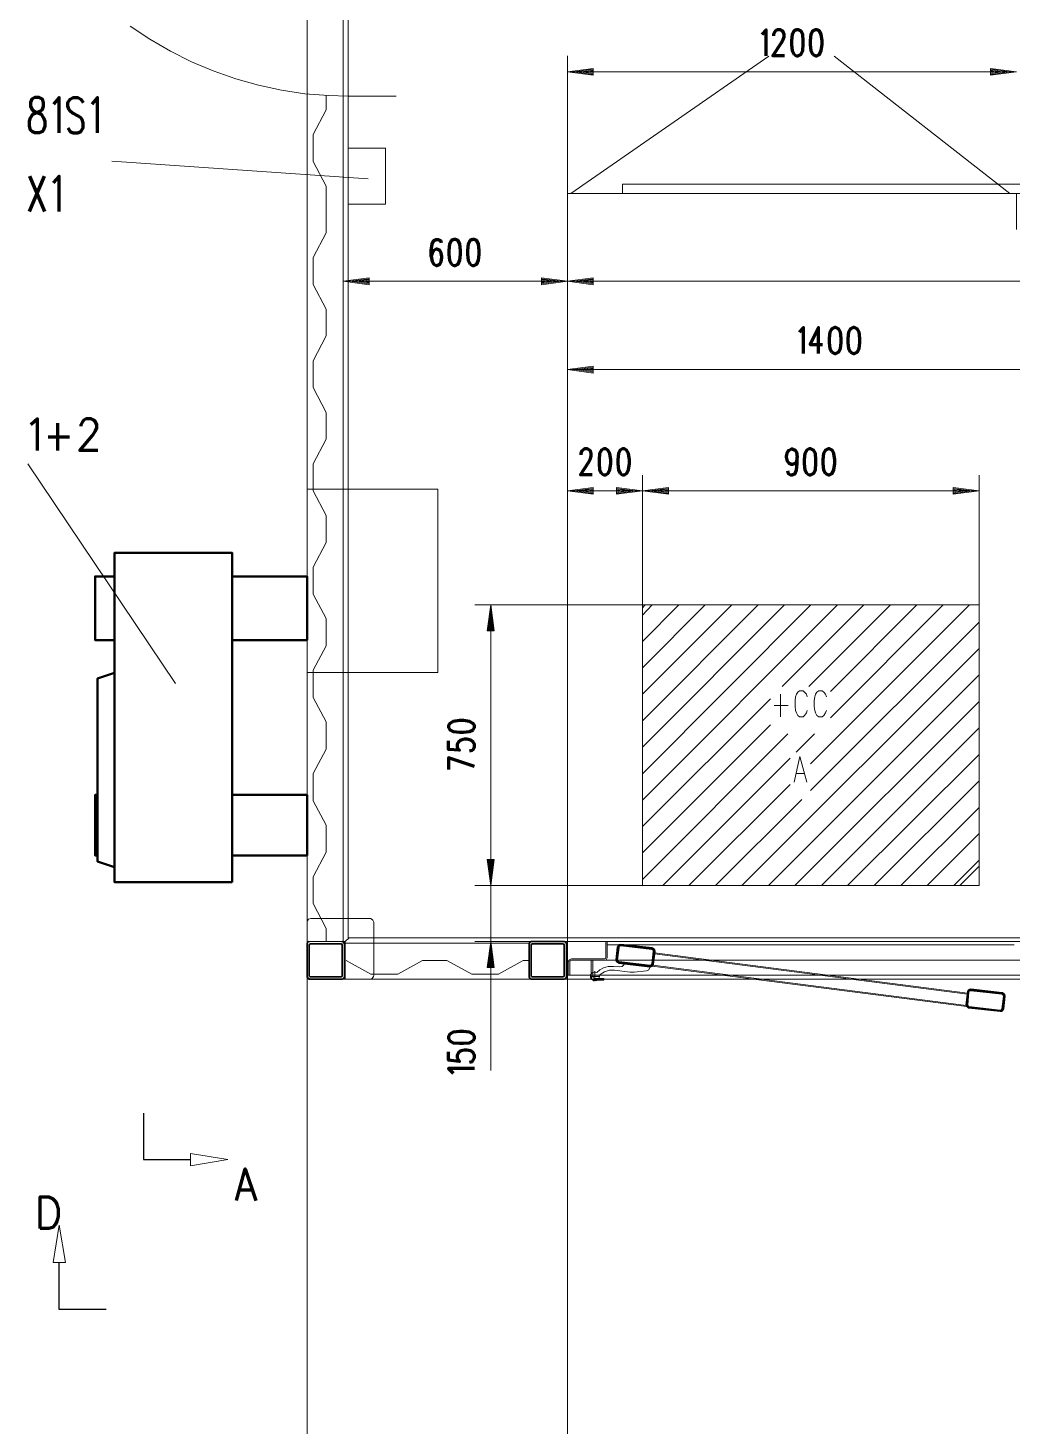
# Model space of a CAD drawing. Header units: metres. Extents: x 1223 to 5739, y -151236 to 19014.
# Drawn here: x 4968.7 to 5031.8, y -151079.8 to -150990.1 of the extents above; entities that cross this region are included whole.
import ezdxf

# ---------------------------------------------------------------- set-up
doc = ezdxf.new("R2010")
doc.units = ezdxf.units.M
doc.layers.add('PDF_Geometry', color=7, linetype='Continuous')

msp = doc.modelspace()

# ---------------------------------------------------------------- linework, layer by layer
at = {"layer": 'PDF_Geometry', "color": 8, "lineweight": 13}
for points in [[(4989.002, -151051.122), (5284.294, -151051.122), (5284.294, -151048.725), (5286.692, -151048.725), (5286.692, -150964.01), (5284.294, -150964.01), (5284.294, -150961.612), (4989.002, -150961.612), (4989.002, -150964.01), (4986.605, -150964.01), (4986.605, -151048.725), (4989.063, -151048.725), (4989.307, -151048.481), (5054.697, -151048.481)], [(4988.921, -150964.254), (4988.921, -151048.826), (5000.849, -151048.826)], [(5284.294, -150963.807), (4989.246, -150963.807), (4989.246, -151048.481), (5054.108, -151048.481)], [(4975.266, -150989.999), (4976.526, -150990.833), (4977.847, -150991.605), (4979.188, -150992.275), (4980.59, -150992.865), (4982.033, -150993.373), (4983.496, -150993.779), (4984.979, -150994.104), (4986.462, -150994.328), (4987.986, -150994.45), (4989.246, -150994.49), (4992.335, -150994.49)], [(5003.308, -150991.909), (5003.308, -151000.728), (5003.308, -151007.373)], [(5003.531, -151000.728), (5016.231, -150991.93)], [(5020.417, -150991.93), (5031.695, -151000.728)], [(5003.308, -150992.925), (5032.122, -150992.925)], [(5004.994, -150992.763), (5003.755, -150992.925), (5004.994, -150993.088)], [(5004.994, -150992.824), (5004.181, -150992.925), (5004.994, -150993.027)], [(5004.994, -150992.865), (5004.628, -150992.925), (5004.994, -150992.966)], [(5030.435, -150992.824), (5031.248, -150992.925), (5030.435, -150993.027)], [(5030.435, -150992.865), (5030.801, -150992.925), (5030.435, -150992.966)], [(5030.455, -150992.763), (5031.675, -150992.925), (5030.455, -150993.088)], [(4987.844, -151048.745), (4987.844, -151047.871), (4986.991, -151046.286), (4986.991, -151044.559), (4987.844, -151042.994), (4987.844, -151042.121), (4987.844, -151041.247), (4986.991, -151039.682), (4986.991, -151037.935), (4987.844, -151036.37), (4987.844, -151035.496), (4987.844, -151034.622), (4986.991, -151033.058), (4986.991, -151031.31), (4987.844, -151029.746), (4987.844, -151028.872), (4987.844, -151027.998), (4986.991, -151026.433), (4986.991, -151024.706), (4987.844, -151023.121), (4987.844, -151022.247), (4987.844, -151021.394), (4986.991, -151019.809), (4986.991, -151018.082), (4987.844, -151016.497), (4987.844, -151015.623), (4987.844, -151014.77), (4986.991, -151013.185), (4986.991, -151011.457), (4987.844, -151009.872), (4987.844, -151008.999), (4987.844, -151008.145), (4986.991, -151006.56), (4986.991, -151004.833), (4987.844, -151003.248), (4987.844, -151002.374), (4987.844, -151001.521), (4987.844, -151001.196), (4987.844, -151001.135), (4987.844, -151000.261), (4986.991, -150998.676), (4986.991, -150996.949), (4987.844, -150995.364), (4987.844, -150994.49), (4987.844, -150994.45)], [(4989.246, -151001.419), (4991.644, -151001.419), (4991.644, -150997.823), (4989.246, -150997.823)], [(4974.087, -150998.656), (4990.526, -150999.794)], [(5006.843, -151000.728), (5006.843, -151000.139), (5135.287, -151000.139), (5135.287, -151000.728)], [(5006.843, -151000.139), (5063.902, -151000.139)], [(5003.308, -151108.161), (5003.308, -151048.725), (5003.308, -151000.728), (5032.122, -151000.728), (5032.122, -151003.045), (5032.122, -151000.728), (5060.915, -151000.728), (5060.915, -151048.725)], [(4988.921, -151005.361), (4988.921, -151026.799)], [(5003.308, -151005.361), (5003.308, -151007.454)], [(4988.921, -151006.357), (4990.587, -151006.134), (4990.587, -151006.581), (4988.921, -151006.357), (5003.308, -151006.357), (5001.641, -151006.581), (5001.641, -151006.134), (5003.308, -151006.357), (5065.711, -151006.357), (5067.377, -151006.134), (5067.377, -151006.581), (5065.711, -151006.357), (5087.311, -151006.357)], [(4990.587, -151006.195), (4989.348, -151006.357), (4990.587, -151006.52)], [(4990.587, -151006.255), (4989.795, -151006.357), (4990.587, -151006.459)], [(4990.587, -151006.316), (4990.222, -151006.357), (4990.587, -151006.418)], [(5001.641, -151006.195), (5002.881, -151006.357), (5001.641, -151006.52)], [(5001.641, -151006.255), (5002.434, -151006.357), (5001.641, -151006.459)], [(5001.641, -151006.316), (5002.007, -151006.357), (5001.641, -151006.418)], [(5004.994, -151006.195), (5003.755, -151006.357), (5004.994, -151006.52)], [(5004.994, -151006.255), (5004.181, -151006.357), (5004.994, -151006.459)], [(5004.994, -151006.316), (5004.628, -151006.357), (5004.994, -151006.418)], [(5003.308, -151013.042), (5003.308, -151007.454), (5003.308, -151048.725)], [(5003.308, -151012.026), (5036.917, -151012.026)], [(5004.994, -151011.864), (5003.755, -151012.026), (5004.994, -151012.189)], [(5004.994, -151011.925), (5004.181, -151012.026), (5004.994, -151012.128)], [(5004.994, -151011.986), (5004.628, -151012.026), (5004.994, -151012.067)], [(4968.703, -151018.082), (4978.172, -151032.164)], [(5003.308, -151018.793), (5003.308, -151048.826)], [(5029.724, -151018.793), (5029.724, -151027.124), (5029.724, -151045.128), (5008.124, -151045.128), (5008.124, -151027.124), (5008.124, -151018.793), (5008.124, -151027.124), (5029.724, -151027.124)], [(4986.584, -151031.452), (4994.997, -151031.452), (4994.997, -151019.707), (4986.584, -151019.707)], [(5003.308, -151019.809), (5004.974, -151019.585), (5004.974, -151020.012), (5003.308, -151019.809), (5008.124, -151019.809), (5006.457, -151020.012), (5006.457, -151019.585), (5008.124, -151019.809), (5029.724, -151019.809)], [(5004.994, -151019.646), (5003.755, -151019.809), (5004.994, -151019.972)], [(5004.994, -151019.687), (5004.181, -151019.809), (5004.994, -151019.911)], [(5004.994, -151019.748), (5004.628, -151019.809), (5004.994, -151019.85)], [(5006.437, -151019.646), (5007.677, -151019.809), (5006.437, -151019.972)], [(5006.437, -151019.687), (5007.25, -151019.809), (5006.437, -151019.911)], [(5006.437, -151019.748), (5006.803, -151019.809), (5006.437, -151019.85)], [(5009.79, -151019.646), (5008.55, -151019.809), (5009.79, -151019.972)], [(5009.79, -151019.687), (5008.997, -151019.809), (5009.79, -151019.911)], [(5009.79, -151019.748), (5009.424, -151019.809), (5009.79, -151019.85)], [(5028.037, -151019.646), (5029.277, -151019.809), (5028.037, -151019.972)], [(5028.037, -151019.687), (5028.85, -151019.809), (5028.037, -151019.911)], [(5028.037, -151019.748), (5028.403, -151019.809), (5028.037, -151019.85)], [(4997.374, -151027.124), (5008.814, -151027.124)], [(4998.39, -151027.124), (4998.39, -151045.128), (4998.614, -151043.462), (4998.167, -151043.462), (4998.39, -151045.128)], [(5008.124, -151027.307), (5008.306, -151027.124)], [(5008.124, -151027.774), (5008.753, -151027.124)], [(5008.124, -151029.461), (5010.46, -151027.124)], [(5008.124, -151031.168), (5012.147, -151027.124)], [(5008.124, -151032.855), (5013.854, -151027.124)], [(5008.124, -151034.561), (5015.54, -151027.124)], [(5008.124, -151036.248), (5017.247, -151027.124)], [(5008.124, -151037.955), (5018.934, -151027.124)], [(5008.124, -151039.641), (5020.641, -151027.124)], [(5017.085, -151032.367), (5022.327, -151027.124)], [(5018.792, -151032.367), (5024.034, -151027.124)], [(5018.914, -151037.325), (5029.114, -151027.124)], [(5020.194, -151032.672), (5025.721, -151027.124)], [(5020.194, -151034.358), (5027.428, -151027.124)], [(4998.228, -151028.791), (4998.39, -151027.571), (4998.553, -151028.791)], [(4998.289, -151028.791), (4998.39, -151027.998), (4998.492, -151028.791)], [(4998.329, -151028.811), (4998.39, -151028.445), (4998.431, -151028.811)], [(5018.914, -151039.032), (5029.724, -151028.222)], [(5014.504, -151045.128), (5029.724, -151029.928)], [(5016.211, -151045.128), (5029.724, -151031.615)], [(5018.69, -151033.891), (5018.649, -151034.053), (5018.527, -151034.216), (5018.426, -151034.297), (5018.202, -151034.297), (5018.101, -151034.216), (5017.999, -151034.053), (5017.938, -151033.891), (5017.918, -151033.647), (5017.918, -151033.261), (5017.938, -151033.017), (5017.999, -151032.855), (5018.101, -151032.712), (5018.202, -151032.631), (5018.426, -151032.631), (5018.527, -151032.712), (5018.649, -151032.855), (5018.69, -151033.017)], [(5019.93, -151033.891), (5019.869, -151034.053), (5019.767, -151034.216), (5019.665, -151034.297), (5019.442, -151034.297), (5019.32, -151034.216), (5019.218, -151034.053), (5019.178, -151033.891), (5019.137, -151033.647), (5019.137, -151033.261), (5019.178, -151033.017), (5019.218, -151032.855), (5019.32, -151032.712), (5019.442, -151032.631), (5019.665, -151032.631), (5019.767, -151032.712), (5019.869, -151032.855), (5019.93, -151033.017)], [(5008.124, -151041.348), (5016.333, -151033.139)], [(5016.577, -151033.586), (5017.471, -151033.586)], [(5016.983, -151034.297), (5016.983, -151032.855)], [(5017.898, -151045.128), (5029.724, -151033.322)], [(5008.124, -151043.035), (5016.333, -151034.826)], [(5019.604, -151045.128), (5029.724, -151035.008)], [(5008.124, -151044.742), (5017.45, -151035.395)], [(5017.979, -151036.573), (5019.157, -151035.395)], [(5009.424, -151045.128), (5017.593, -151036.959)], [(5017.857, -151038.504), (5018.223, -151036.837), (5018.67, -151038.504)], [(5021.291, -151045.128), (5029.724, -151036.715)], [(5017.958, -151037.935), (5018.507, -151037.935)], [(5011.111, -151045.128), (5017.593, -151038.646)], [(5022.998, -151045.128), (5029.724, -151038.402)], [(5012.817, -151045.128), (5018.345, -151039.601)], [(5024.705, -151045.128), (5029.724, -151040.109)], [(5026.391, -151045.128), (5029.724, -151041.795)], [(4998.39, -151042.771), (4998.39, -151056.995)], [(5028.098, -151045.128), (5029.724, -151043.502)], [(5028.484, -151045.128), (5029.724, -151043.888)], [(4986.848, -151047.241), (4986.706, -151047.282), (4986.625, -151047.404), (4986.605, -151047.485)], [(4986.747, -151048.725), (4988.86, -151048.725)], [(4989.063, -151051.122), (4989.063, -151048.725)], [(4989.246, -151048.481), (5096.171, -151048.481)], [(4997.374, -151048.725), (5005.827, -151048.725)], [(5002.048, -151048.725), (5054.697, -151048.725)], [(5004.019, -151048.725), (5032.833, -151048.725), (5061.626, -151048.725), (5138.416, -151048.725), (5005.868, -151048.725), (5005.766, -151048.725), (5005.766, -151049.741), (5005.746, -151049.802), (5005.685, -151049.822), (5003.572, -151049.822), (5003.45, -151049.883), (5003.369, -151050.005), (5003.369, -151050.025), (5003.369, -151050.878), (5003.47, -151050.878)], [(5005.868, -151048.725), (5005.868, -151049.741), (5005.868, -151049.761), (5005.807, -151049.883), (5005.685, -151049.923), (5136.892, -151049.923), (5139.005, -151049.923), (5139.066, -151049.964), (5139.087, -151050.025), (5139.087, -151050.878), (5139.188, -151050.878), (5003.47, -151050.878), (5003.47, -151050.025), (5003.491, -151049.964), (5003.572, -151049.923), (5005.685, -151049.923)], [(4998.228, -151050.391), (4998.39, -151049.172), (4998.553, -151050.391)], [(4998.289, -151050.391), (4998.39, -151049.598), (4998.492, -151050.391)], [(5005.868, -151048.928), (5031.979, -151048.928)], [(5008.896, -151049.436), (5028.972, -151052.037)], [(5008.896, -151049.497), (5028.972, -151052.098)], [(4989.124, -151049.944), (4990.709, -151050.818), (4992.436, -151050.818), (4994.021, -151049.944), (4995.545, -151049.944)], [(4995.586, -151049.944), (4997.171, -151050.818), (4998.898, -151050.818), (5000.483, -151049.944)], [(4998.329, -151050.411), (4998.39, -151050.045), (4998.431, -151050.411)], [(5000.463, -151049.944), (5000.849, -151049.944)], [(5008.611, -151050.33), (5008.591, -151050.37), (5008.591, -151050.391), (5008.53, -151050.533), (5008.388, -151050.594), (5007.595, -151050.675), (5007.331, -151050.675), (5006.335, -151050.553), (5006.01, -151050.553), (5005.685, -151050.655), (5005.482, -151050.797), (5005.34, -151050.899), (5005.36, -151050.96), (5005.319, -151051.102), (5005.177, -151051.224), (5005.015, -151051.244), (5004.872, -151051.163), (5004.791, -151051.021), (5004.791, -151050.858), (5004.893, -151050.736), (5005.035, -151050.675), (5005.197, -151050.696), (5005.401, -151050.533), (5005.624, -151050.411), (5005.929, -151050.31), (5006.274, -151050.31), (5006.681, -151050.35), (5006.823, -151050.31), (5006.925, -151050.208), (5006.945, -151050.127)], [(5005.076, -151050.614), (5005.076, -151051.265)], [(5008.753, -151050.289), (5028.931, -151052.89)], [(5008.794, -151050.228), (5028.891, -151052.829)], [(4986.605, -151125.352), (4986.605, -151050.98)], [(5004.771, -151050.96), (5005.38, -151050.96)], [(5005.644, -151051.082), (5005.644, -151051.204)]]:
    msp.add_lwpolyline(points, dxfattribs=at)
at = {"layer": 'PDF_Geometry', "color": 8, "lineweight": 70}
for points in [[(5016.069, -150991.889), (5016.069, -150990.223), (5015.784, -150990.528)], [(5017.247, -150991.889), (5016.495, -150991.889), (5017.024, -150991.097), (5017.146, -150990.853), (5017.207, -150990.69), (5017.207, -150990.528), (5017.146, -150990.365), (5017.085, -150990.304), (5016.983, -150990.223), (5016.76, -150990.223), (5016.658, -150990.304), (5016.617, -150990.365), (5016.536, -150990.528), (5016.536, -150990.609)], [(4970.694, -150996.847), (4970.694, -150994.571), (4970.348, -150994.998)], [(4971.263, -150996.522), (4971.405, -150996.746), (4971.608, -150996.847), (4971.893, -150996.847), (4972.096, -150996.746), (4972.238, -150996.522), (4972.238, -150996.197), (4972.177, -150995.974), (4972.096, -150995.872), (4971.954, -150995.77), (4971.547, -150995.547), (4971.405, -150995.445), (4971.324, -150995.323), (4971.263, -150995.12), (4971.263, -150994.897), (4971.405, -150994.673), (4971.608, -150994.571), (4971.893, -150994.571), (4972.096, -150994.673), (4972.238, -150994.897)], [(4973.173, -150996.847), (4973.173, -150994.571), (4972.807, -150994.998)], [(4968.804, -151001.887), (4969.759, -150999.611)], [(4968.804, -150999.611), (4969.759, -151001.887)], [(4970.694, -151001.887), (4970.694, -150999.611), (4970.328, -151000.038)], [(4994.57, -151004.772), (4994.631, -151005.097), (4994.733, -151005.26), (4994.895, -151005.341), (4994.936, -151005.341), (4995.119, -151005.26), (4995.22, -151005.097), (4995.261, -151004.853), (4995.261, -151004.772), (4995.22, -151004.549), (4995.119, -151004.386), (4994.936, -151004.305), (4994.895, -151004.305), (4994.733, -151004.386), (4994.631, -151004.549), (4994.57, -151004.772), (4994.57, -151004.386), (4994.631, -151003.98), (4994.733, -151003.756), (4994.895, -151003.675), (4994.997, -151003.675), (4995.159, -151003.756), (4995.22, -151003.898)], [(5018.466, -151010.99), (5018.466, -151009.324), (5018.182, -151009.629)], [(5019.422, -151010.99), (5019.422, -151009.324), (5018.893, -151010.421), (5019.686, -151010.421)], [(5004.893, -151018.773), (5004.141, -151018.773), (5004.669, -151017.98), (5004.791, -151017.736), (5004.832, -151017.574), (5004.832, -151017.411), (5004.791, -151017.249), (5004.73, -151017.188), (5004.608, -151017.106), (5004.405, -151017.106), (5004.303, -151017.188), (5004.242, -151017.249), (5004.181, -151017.411), (5004.181, -151017.493)], [(5017.43, -151018.529), (5017.471, -151018.691), (5017.633, -151018.773), (5017.735, -151018.773), (5017.918, -151018.691), (5018.019, -151018.448), (5018.06, -151018.061), (5018.06, -151017.655), (5018.019, -151017.899), (5017.918, -151018.061), (5017.735, -151018.122), (5017.694, -151018.122), (5017.532, -151018.061), (5017.43, -151017.899), (5017.369, -151017.655), (5017.369, -151017.574), (5017.43, -151017.33), (5017.532, -151017.188), (5017.694, -151017.106), (5017.735, -151017.106), (5017.918, -151017.188), (5018.019, -151017.33), (5018.06, -151017.655)], [(4997.029, -151036.492), (4997.191, -151036.451), (4997.273, -151036.39), (4997.354, -151036.228), (4997.354, -151036.065), (4997.273, -151035.923), (4997.11, -151035.801), (4996.866, -151035.74), (4996.704, -151035.74), (4996.48, -151035.801), (4996.318, -151035.923), (4996.236, -151036.065), (4996.236, -151036.228), (4996.318, -151036.39), (4996.399, -151036.451), (4995.688, -151036.39), (4995.688, -151035.842)], [(4997.354, -151037.488), (4995.688, -151036.939), (4995.688, -151037.691)], [(4997.029, -151056.446), (4997.191, -151056.406), (4997.273, -151056.324), (4997.354, -151056.182), (4997.354, -151056.019), (4997.273, -151055.857), (4997.11, -151055.735), (4996.866, -151055.694), (4996.704, -151055.694), (4996.48, -151055.735), (4996.318, -151055.857), (4996.236, -151056.019), (4996.236, -151056.182), (4996.318, -151056.324), (4996.399, -151056.406), (4995.688, -151056.324), (4995.688, -151055.796)], [(4997.354, -151056.873), (4995.688, -151056.873), (4995.992, -151057.157)]]:
    msp.add_lwpolyline(points, dxfattribs=at)
for points in [[(5017.857, -150991.808), (5018.019, -150991.889), (5018.121, -150991.889), (5018.284, -150991.808), (5018.406, -150991.564), (5018.446, -150991.178), (5018.446, -150990.934), (5018.406, -150990.528), (5018.284, -150990.304), (5018.121, -150990.223), (5018.019, -150990.223), (5017.857, -150990.304), (5017.735, -150990.528), (5017.694, -150990.934), (5017.694, -150991.178), (5017.735, -150991.564)], [(5019.056, -150991.808), (5019.218, -150991.889), (5019.32, -150991.889), (5019.482, -150991.808), (5019.584, -150991.564), (5019.645, -150991.178), (5019.645, -150990.934), (5019.584, -150990.528), (5019.482, -150990.304), (5019.32, -150990.223), (5019.218, -150990.223), (5019.056, -150990.304), (5018.934, -150990.528), (5018.893, -150990.934), (5018.893, -150991.178), (5018.934, -150991.564)], [(4968.946, -150996.746), (4968.865, -150996.644), (4968.804, -150996.421), (4968.804, -150996.095), (4968.865, -150995.872), (4969.007, -150995.648), (4969.211, -150995.547), (4969.495, -150995.445), (4969.637, -150995.323), (4969.698, -150995.12), (4969.698, -150994.897), (4969.637, -150994.673), (4969.414, -150994.571), (4969.15, -150994.571), (4968.946, -150994.673), (4968.865, -150994.897), (4968.865, -150995.12), (4968.946, -150995.323), (4969.089, -150995.445), (4969.353, -150995.547), (4969.556, -150995.648), (4969.698, -150995.872), (4969.779, -150996.095), (4969.779, -150996.421), (4969.698, -150996.644), (4969.637, -150996.746), (4969.414, -150996.847), (4969.15, -150996.847)], [(4995.871, -151005.26), (4996.033, -151005.341), (4996.135, -151005.341), (4996.297, -151005.26), (4996.419, -151005.016), (4996.46, -151004.63), (4996.46, -151004.386), (4996.419, -151003.98), (4996.297, -151003.756), (4996.135, -151003.675), (4996.033, -151003.675), (4995.871, -151003.756), (4995.749, -151003.98), (4995.708, -151004.386), (4995.708, -151004.63), (4995.749, -151005.016)], [(4997.069, -151005.26), (4997.232, -151005.341), (4997.334, -151005.341), (4997.496, -151005.26), (4997.598, -151005.016), (4997.659, -151004.63), (4997.659, -151004.386), (4997.598, -151003.98), (4997.496, -151003.756), (4997.334, -151003.675), (4997.232, -151003.675), (4997.069, -151003.756), (4996.947, -151003.98), (4996.907, -151004.386), (4996.907, -151004.63), (4996.947, -151005.016)], [(5020.275, -151010.909), (5020.438, -151010.99), (5020.539, -151010.99), (5020.702, -151010.909), (5020.824, -151010.665), (5020.864, -151010.279), (5020.864, -151010.035), (5020.824, -151009.629), (5020.702, -151009.405), (5020.539, -151009.324), (5020.438, -151009.324), (5020.275, -151009.405), (5020.153, -151009.629), (5020.112, -151010.035), (5020.112, -151010.279), (5020.153, -151010.665)], [(5021.474, -151010.909), (5021.636, -151010.99), (5021.738, -151010.99), (5021.901, -151010.909), (5022.023, -151010.665), (5022.063, -151010.279), (5022.063, -151010.035), (5022.023, -151009.629), (5021.901, -151009.405), (5021.738, -151009.324), (5021.636, -151009.324), (5021.474, -151009.405), (5021.352, -151009.629), (5021.311, -151010.035), (5021.311, -151010.279), (5021.352, -151010.665)], [(5005.502, -151018.691), (5005.644, -151018.773), (5005.766, -151018.773), (5005.909, -151018.691), (5006.031, -151018.448), (5006.092, -151018.061), (5006.092, -151017.818), (5006.031, -151017.411), (5005.909, -151017.188), (5005.766, -151017.106), (5005.644, -151017.106), (5005.502, -151017.188), (5005.38, -151017.411), (5005.34, -151017.818), (5005.34, -151018.061), (5005.38, -151018.448)], [(5006.701, -151018.691), (5006.843, -151018.773), (5006.965, -151018.773), (5007.108, -151018.691), (5007.229, -151018.448), (5007.29, -151018.061), (5007.29, -151017.818), (5007.229, -151017.411), (5007.108, -151017.188), (5006.965, -151017.106), (5006.843, -151017.106), (5006.701, -151017.188), (5006.579, -151017.411), (5006.539, -151017.818), (5006.539, -151018.061), (5006.579, -151018.448)], [(5018.67, -151018.691), (5018.832, -151018.773), (5018.934, -151018.773), (5019.096, -151018.691), (5019.218, -151018.448), (5019.259, -151018.061), (5019.259, -151017.818), (5019.218, -151017.411), (5019.096, -151017.188), (5018.934, -151017.106), (5018.832, -151017.106), (5018.67, -151017.188), (5018.548, -151017.411), (5018.507, -151017.818), (5018.507, -151018.061), (5018.548, -151018.448)], [(5019.869, -151018.691), (5020.031, -151018.773), (5020.133, -151018.773), (5020.295, -151018.691), (5020.397, -151018.448), (5020.458, -151018.061), (5020.458, -151017.818), (5020.397, -151017.411), (5020.295, -151017.188), (5020.133, -151017.106), (5020.031, -151017.106), (5019.869, -151017.188), (5019.747, -151017.411), (5019.706, -151017.818), (5019.706, -151018.061), (5019.747, -151018.448)], [(4997.273, -151035.13), (4997.354, -151034.988), (4997.354, -151034.866), (4997.273, -151034.724), (4997.029, -151034.602), (4996.643, -151034.541), (4996.399, -151034.541), (4995.992, -151034.602), (4995.769, -151034.724), (4995.688, -151034.866), (4995.688, -151034.988), (4995.769, -151035.13), (4995.992, -151035.252), (4996.399, -151035.293), (4996.643, -151035.293), (4997.029, -151035.252)], [(4997.273, -151055.085), (4997.354, -151054.922), (4997.354, -151054.821), (4997.273, -151054.658), (4997.029, -151054.536), (4996.643, -151054.495), (4996.399, -151054.495), (4995.992, -151054.536), (4995.769, -151054.658), (4995.688, -151054.821), (4995.688, -151054.922), (4995.769, -151055.085), (4995.992, -151055.207), (4996.399, -151055.247), (4996.643, -151055.247), (4997.029, -151055.207)]]:
    msp.add_lwpolyline(points, close=True, dxfattribs=at)
at = {"layer": 'PDF_Geometry', "color": 8, "lineweight": 13}
for points in [[(5004.974, -150992.702), (5004.974, -150993.149), (5003.308, -150992.925)], [(5032.122, -150992.925), (5030.455, -150993.149), (5030.455, -150992.702)], [(5004.974, -151006.134), (5004.974, -151006.581), (5003.308, -151006.357)], [(5004.974, -151011.803), (5004.974, -151012.25), (5003.308, -151012.026)], [(5009.79, -151019.585), (5009.79, -151020.012), (5008.124, -151019.809)], [(5029.724, -151019.809), (5028.058, -151020.012), (5028.058, -151019.585)], [(4998.614, -151028.791), (4998.39, -151027.124), (4998.167, -151028.791)], [(4998.39, -151043.807), (4998.329, -151043.441), (4998.39, -151043.807), (4998.431, -151043.441)], [(4998.39, -151045.128), (4998.167, -151043.462), (4998.614, -151043.462)], [(4998.39, -151044.681), (4998.228, -151043.462), (4998.39, -151044.681), (4998.553, -151043.462)], [(4998.39, -151044.254), (4998.289, -151043.462), (4998.39, -151044.254), (4998.492, -151043.462)], [(5008.814, -151045.128), (4997.374, -151045.128)], [(4998.614, -151050.391), (4998.39, -151048.725), (4998.167, -151050.391)], [(5005.644, -151051.204), (5005.076, -151051.204), (5004.994, -151051.183), (5004.872, -151051.102), (5004.832, -151050.96), (5004.832, -151049.923), (5004.933, -151049.923), (5004.933, -151050.96), (5004.974, -151051.041), (5005.076, -151051.082), (5005.644, -151051.082)], [(4979.127, -151063.111), (4981.525, -151062.705), (4979.127, -151062.319)], [(4971.121, -151069.309), (4970.328, -151069.309), (4970.714, -151066.911)]]:
    msp.add_lwpolyline(points, close=True, dxfattribs=at)
at = {"layer": 'PDF_Geometry', "color": 8, "lineweight": 90}
for points in [[(4969.312, -151017.208), (4969.312, -151015.176), (4968.885, -151015.562)], [(4970.613, -151017.208), (4970.613, -151015.46)], [(4973.193, -151017.208), (4972.035, -151017.208), (4972.848, -151016.253), (4973.031, -151015.948), (4973.112, -151015.765), (4973.112, -151015.562), (4973.031, -151015.379), (4972.929, -151015.278), (4972.767, -151015.176), (4972.441, -151015.176), (4972.279, -151015.278), (4972.198, -151015.379), (4972.096, -151015.562), (4972.096, -151015.664)], [(4970.003, -151016.334), (4971.364, -151016.334)], [(4982.073, -151065.326), (4982.642, -151063.294), (4983.313, -151065.326)], [(4982.236, -151064.656), (4983.069, -151064.656)]]:
    msp.add_lwpolyline(points, dxfattribs=at)
at = {"layer": 'PDF_Geometry', "color": 8, "lineweight": 50}
msp.add_lwpolyline([(4981.809, -151044.904), (4981.809, -151023.792), (4974.25, -151023.792), (4974.25, -151044.904)], close=True, dxfattribs=at)
for points in [[(4974.25, -151025.295), (4973.01, -151025.295), (4973.01, -151029.38), (4974.25, -151029.38)], [(4981.809, -151025.295), (4986.605, -151025.295), (4986.605, -151029.38), (4981.809, -151029.38)], [(4974.25, -151031.473), (4973.173, -151031.839), (4973.173, -151043.584), (4974.25, -151043.949)], [(4973.173, -151039.316), (4973.01, -151039.316), (4973.01, -151043.197), (4973.173, -151043.197)], [(4981.809, -151039.316), (4986.605, -151039.316), (4986.605, -151043.197), (4981.809, -151043.197)]]:
    msp.add_lwpolyline(points, dxfattribs=at)
at = {"layer": 'PDF_Geometry', "color": 8, "lineweight": 18}
msp.add_lwpolyline([(4986.605, -151047.485), (4986.605, -151050.878), (4986.665, -151051.021), (4986.787, -151051.122), (4986.848, -151051.122), (4990.648, -151051.122), (4990.79, -151051.082), (4990.872, -151050.96), (4990.892, -151050.878), (4990.892, -151047.485), (4990.831, -151047.343), (4990.709, -151047.241), (4990.648, -151047.241), (4986.848, -151047.241)], dxfattribs=at)
at = {"layer": 'PDF_Geometry', "color": 8, "lineweight": 35}
for points in [[(4986.747, -151048.725), (4986.645, -151048.765), (4986.605, -151048.867), (4986.605, -151050.98), (4986.645, -151051.082), (4986.747, -151051.122), (4988.86, -151051.122), (4988.962, -151051.082), (4989.002, -151050.98), (4989.002, -151048.867), (4988.962, -151048.765), (4988.86, -151048.725)], [(5006.945, -151050.127), (5006.945, -151050.127)]]:
    msp.add_lwpolyline(points, dxfattribs=at)
for points in [[(5003.247, -151050.98), (5003.247, -151048.867), (5003.206, -151048.765), (5003.104, -151048.725), (5000.991, -151048.725), (5000.89, -151048.765), (5000.849, -151048.867), (5000.849, -151050.98), (5000.89, -151051.082), (5000.991, -151051.122), (5003.104, -151051.122), (5003.206, -151051.082)], [(4988.799, -151048.867), (4986.828, -151048.867), (4986.767, -151048.887), (4986.747, -151048.948), (4986.747, -151050.919), (4986.767, -151050.96), (4986.828, -151050.98), (4988.799, -151050.98), (4988.84, -151050.96), (4988.86, -151050.919), (4988.86, -151048.948), (4988.84, -151048.887)], [(5003.023, -151048.867), (5001.052, -151048.867), (5001.011, -151048.887), (5000.991, -151048.948), (5000.991, -151050.919), (5001.011, -151050.96), (5001.052, -151050.98), (5003.023, -151050.98), (5003.084, -151050.96), (5003.104, -151050.919), (5003.104, -151048.948), (5003.084, -151048.887)], [(5006.6, -151050.106), (5006.579, -151050.086), (5006.457, -151050.005), (5006.437, -151049.883), (5006.518, -151049.07), (5006.539, -151049.05), (5006.62, -151048.928), (5006.742, -151048.907), (5008.753, -151049.131), (5008.774, -151049.151), (5008.875, -151049.212), (5008.916, -151049.354), (5008.814, -151050.167), (5008.814, -151050.188), (5008.733, -151050.289), (5008.611, -151050.33)], [(5006.6, -151049.09), (5006.64, -151049.009), (5006.742, -151048.968), (5008.733, -151049.212), (5008.814, -151049.253), (5008.835, -151049.334), (5008.753, -151050.147), (5008.693, -151050.228), (5008.611, -151050.249), (5006.62, -151050.025), (5006.539, -151049.984), (5006.498, -151049.903)], [(5029.074, -151052.971), (5029.033, -151052.971), (5028.931, -151052.89), (5028.891, -151052.768), (5028.992, -151051.955), (5028.992, -151051.915), (5029.074, -151051.813), (5029.196, -151051.773), (5031.207, -151052.016), (5031.228, -151052.016), (5031.349, -151052.098), (5031.37, -151052.22), (5031.288, -151053.032), (5031.268, -151053.073), (5031.187, -151053.175), (5031.065, -151053.195)], [(5029.053, -151051.955), (5029.114, -151051.874), (5029.196, -151051.854), (5031.187, -151052.077), (5031.268, -151052.118), (5031.309, -151052.22), (5031.207, -151053.032), (5031.167, -151053.114), (5031.085, -151053.134), (5029.074, -151052.91), (5028.992, -151052.85), (5028.972, -151052.768)]]:
    msp.add_lwpolyline(points, close=True, dxfattribs=at)
at = {"layer": 'PDF_Geometry', "color": 8, "lineweight": 25}
for points in [[(4976.119, -151059.718), (4976.119, -151062.705), (4979.127, -151062.705)], [(4973.722, -151072.316), (4970.714, -151072.316), (4970.714, -151069.309)]]:
    msp.add_lwpolyline(points, dxfattribs=at)
at = {"layer": 'PDF_Geometry', "color": 8, "lineweight": 90}
msp.add_lwpolyline([(4969.475, -151067.135), (4969.475, -151065.103), (4970.044, -151065.103), (4970.287, -151065.204), (4970.47, -151065.387), (4970.552, -151065.59), (4970.633, -151065.875), (4970.633, -151066.362), (4970.552, -151066.647), (4970.47, -151066.85), (4970.287, -151067.053), (4970.044, -151067.135)], close=True, dxfattribs=at)

doc.saveas('drawing.dxf')
